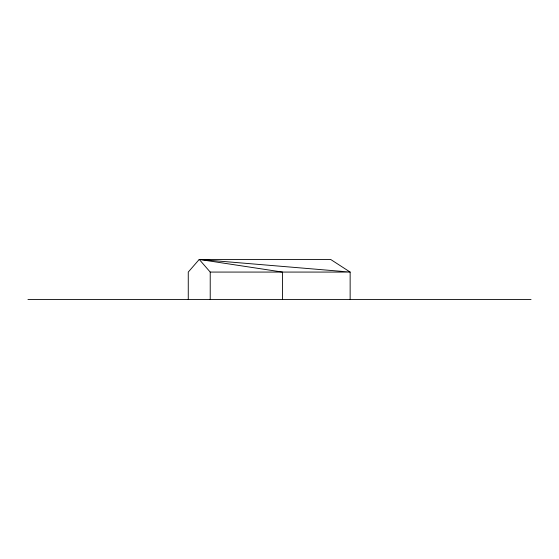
<?xml version="1.0" encoding="UTF-8"?>
<svg xmlns="http://www.w3.org/2000/svg" width="559" height="559" viewBox="0 0 559 559"><rect width="100%" height="100%" fill="white"/><g stroke="black" fill="none" stroke-linecap="round" stroke-linejoin="round"><path stroke-width="0.84" d="M350.144 299.561L350.144 272.072L330.628 259.439L199.242 259.439L188.264 272.072L188.264 299.561M210.219 272.072L350.144 272.072L199.242 259.439L210.219 272.072L210.219 299.561M27.95 299.561L531.05 299.561M199.242 259.439L282.449 272.072L282.449 299.561"/></g></svg>
